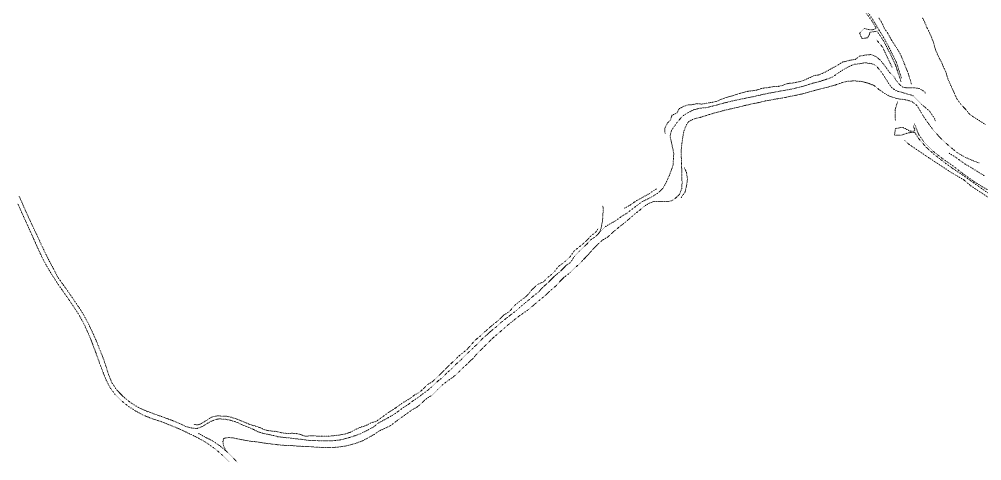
# Model space of a CAD drawing. Extents: x 682410 to 689460, y 7661803 to 7669124.
# Drawn here: x 683277 to 683999, y 7664771 to 7665102 of the extents above; entities that cross this region are included whole.
import ezdxf

# ---------------------------------------------------------------- set-up
doc = ezdxf.new("R2010")
doc.units = 0
doc.header["$MEASUREMENT"] = 0
doc.linetypes.add('DOT', pattern=[0.25, 0, -0.25])
doc.layers.add('02 TOE_Line', color=1, linetype='DOT', lineweight=20)
doc.layers.add('1_Line', color=1, linetype='DOT', lineweight=20)

msp = doc.modelspace()

# ---------------------------------------------------------------- linework, layer by layer
at = {"layer": '02 TOE_Line'}
for points in [[(683938.06, 7665055, 4056.29), (683933.94, 7665067.5, 4056.6), (683929.94, 7665076, 4056.83), (683925.06, 7665085.5, 4057.15), (683920.06, 7665093, 4057.64), (683916.63, 7665092.5, 4057.82), (683914.56, 7665092, 4056.64), (683914.31, 7665090.5, 4056.66), (683913, 7665088, 4057.25), (683908.69, 7665087.5, 4057.23), (683906.94, 7665091.5, 4056.75), (683910.38, 7665095, 4056.28), (683914.31, 7665094, 4056.58), (683916.44, 7665094, 4057.69), (683919.44, 7665095, 4057.49), (683916.63, 7665100, 4057.53), (683908.69, 7665111, 4057.91)], [(683938.25, 7665058, 4056.31), (683934.56, 7665069.5, 4056.66), (683929.69, 7665079.5, 4056.9), (683925.13, 7665088, 4057.22), (683921.69, 7665093.5, 4057.31), (683917.31, 7665101, 4057.6), (683910.44, 7665111, 4057.88)], [(683945.75, 7665053.5, 4057.36), (683943.56, 7665061, 4057.75), (683937.62, 7665075.5, 4058.34), (683933.69, 7665082, 4058.32), (683930.75, 7665086.5, 4058.32), (683928.37, 7665091, 4058.44), (683925.56, 7665095, 4058.47), (683923.25, 7665100, 4058.62), (683921.25, 7665103, 4058.8)], [(683954.06, 7665103, 4068.82), (683955.81, 7665099.5, 4068.7), (683957.5, 7665095.5, 4068.58), (683958.56, 7665093.5, 4068.5), (683960.38, 7665089.5, 4068.39), (683962.19, 7665085, 4068.25), (683963.69, 7665079.5, 4068.05), (683965.81, 7665074.5, 4068.05), (683967.94, 7665070.5, 4067.8), (683969.69, 7665066.5, 4067.73), (683971.75, 7665062, 4067.55), (683973.06, 7665057.5, 4067.42), (683975.25, 7665052.5, 4067.3), (683977.5, 7665047.5, 4066.9), (683979.75, 7665042.5, 4066.69), (683983, 7665038, 4066.27), (683986.38, 7665034.5, 4066.04), (683989.12, 7665031, 4065.84), (683991.87, 7665029, 4065.59), (684001.44, 7665023, 4064.89)], [(683919.62, 7665086.5, 4058.8), (683924.19, 7665081, 4058.5), (683931.5, 7665065.5, 4058.09)], [(683963.94, 7665025.5, 4054.84), (683962.81, 7665028, 4057.4), (683959.44, 7665033, 4057.4), (683953.54, 7665038.09, 4057.1), (683947.03, 7665044.64, 4057.19), (683933.92, 7665048.51, 4060.41), (683930.99, 7665050.71, 4061.24), (683928.59, 7665054.12, 4061.75), (683926.89, 7665056.87, 4061.99), (683924.78, 7665060.03, 4062.1), (683922.6, 7665063.27, 4062.8), (683918.96, 7665067.43, 4063.26), (683916.14, 7665068.58, 4063.65), (683910.97, 7665069.34, 4064.18), (683907.18, 7665068.62, 4064.55), (683902.67, 7665068.12, 4065.29), (683898.9, 7665066.42, 4066.11), (683894.62, 7665064.02, 4066.06), (683890.73, 7665061.61, 4066.66), (683886.93, 7665058.69, 4067.42), (683882.02, 7665056.92, 4068.17), (683876.41, 7665055.1, 4068.79), (683872.24, 7665054.15, 4069.42), (683865.47, 7665051.96, 4070.3), (683861.19, 7665050.81, 4070.92), (683855.37, 7665049.5, 4071.66), (683848.17, 7665048.23, 4072.62), (683842.29, 7665047.12, 4073.45), (683837.52, 7665046.22, 4074.02), (683832.93, 7665045.24, 4074.8), (683826.71, 7665043.81, 4075.46), (683822.3, 7665042.96, 4076.26), (683816.18, 7665041.71, 4077), (683810.46, 7665040.47, 4077.83), (683805.83, 7665039.29, 4078.29), (683800.96, 7665037.94, 4078.78), (683796.36, 7665036.73, 4079.44), (683791.76, 7665035.69, 4080.16), (683787.36, 7665035.31, 4080.92), (683782.33, 7665034.02, 4081.68), (683778.42, 7665031.97, 4082.07), (683774.44, 7665029.55, 4082.65), (683770.67, 7665025.32, 4083.36), (683767.91, 7665021.44, 4083.74), (683766.04, 7665018.75, 4084.28), (683764.84, 7665014.74, 4084.91), (683765.67, 7665010.53, 4085.27), (683766.73, 7665006.04, 4085.86), (683767.64, 7665001.46, 4086.4), (683767.37, 7664997.47, 4086.74), (683767.17, 7664992.56, 4087.38), (683765.81, 7664988.78, 4088.11), (683764.64, 7664985.63, 4088.3), (683762.11, 7664979.94, 4089.25), (683759.52, 7664975.25, 4089.84), (683756.57, 7664972.29, 4090.36), (683752.98, 7664969.89, 4091.14), (683747.88, 7664967.12, 4092.06), (683744.09, 7664965.3, 4092.5), (683740.58, 7664962.71, 4093.2), (683735.75, 7664959.12, 4093.81), (683732.23, 7664956.38, 4094.63), (683728.74, 7664954.34, 4095.32), (683724.26, 7664951.05, 4096.05), (683719.92, 7664948.62, 4096.85), (683716.61, 7664946.57, 4097.45), (683712.13, 7664942.36, 4098.1)], [(683935.31, 7665040, 4056.98), (683933.5, 7665033.5, 4056.8), (683933.75, 7665026, 4056.47)], [(683947.25, 7665022, 4055.07), (683948.31, 7665019, 4055.03), (683947.75, 7665018, 4055.14), (683945.06, 7665018, 4055.18), (683939.12, 7665021, 4054.08), (683933.88, 7665020, 4054.19), (683933.06, 7665015, 4054.27), (683937.94, 7665015, 4053.84), (683942.44, 7665016.5, 4054.29), (683944.87, 7665017, 4055.04), (683948.38, 7665017, 4055.2), (683949, 7665016, 4054.97), (683951.25, 7665012.5, 4054.89), (683956.88, 7665006, 4054.71), (683962.44, 7665001, 4054.61), (683970, 7664995, 4054.44), (683976.88, 7664990, 4054.2), (683984.5, 7664985, 4054.06), (683990.75, 7664980.5, 4054.14), (683998.5, 7664975, 4053.69), (684005.81, 7664970, 4053.44)], [(684003.12, 7664974, 4053.62), (683993.13, 7664980, 4053.96), (683985.44, 7664985.5, 4054.18), (683985.38, 7664985.5, 4054.21), (683977, 7664992, 4054.22), (683969.06, 7664997.5, 4054.47), (683962.06, 7665003, 4054.58), (683955.19, 7665010, 4054.7), (683951.25, 7665015.5, 4054.92), (683950.06, 7665018.5, 4054.92), (683948.12, 7665023.5, 4055.03)], [(683940.81, 7665011, 4056.13), (683944.19, 7665008, 4056.13), (683959.06, 7664998, 4055.69), (683975, 7664987.5, 4055.75), (683985.13, 7664981.5, 4055.68), (683990.44, 7664977, 4055.17), (684008.69, 7664965, 4054.71)], [(684000.62, 7664984.5, 4055.09), (683989.38, 7664991.5, 4054.53), (683986.56, 7664993, 4054.57), (683979, 7664998.5, 4054.13), (683974.12, 7665001.5, 4053.87)], [(683434.49, 7664770.27, 4147.8), (683429.02, 7664775.64, 4148.2), (683423.43, 7664780.35, 4148.58), (683417.82, 7664784.33, 4148.88), (683412.25, 7664787.58, 4149.19), (683406.78, 7664790.33, 4149.34), (683401.58, 7664792.86, 4149.44), (683396.68, 7664795.12, 4149.53), (683391.99, 7664797.06, 4149.54), (683387.38, 7664798.9, 4149.58), (683383.97, 7664800.29, 4149.46), (683377.19, 7664802.46, 4149.25), (683370.54, 7664805.09, 4149.15), (683364.39, 7664808.31, 4149.21), (683358.71, 7664812.02, 4149.3), (683353.51, 7664816.19, 4149.45), (683348.86, 7664820.85, 4149.54), (683345.05, 7664826.03, 4149.73), (683342.23, 7664831.62, 4149.95), (683339.88, 7664837.33, 4150.19), (683337.57, 7664843.43, 4150.49), (683335.46, 7664849.39, 4150.75), (683333.09, 7664855.79, 4150.94), (683330.67, 7664862.21, 4151.03), (683327.97, 7664868.48, 4151.07), (683325, 7664874.67, 4151.13), (683321.68, 7664880.66, 4151.14), (683318, 7664886.4, 4151.1), (683314.15, 7664892.01, 4151.07), (683310.27, 7664897.54, 4151.13), (683306.47, 7664902.98, 4151.24), (683302.86, 7664908.41, 4151.35), (683299.42, 7664914.04, 4151.42), (683296.07, 7664919.79, 4151.65), (683293.1, 7664925.82, 4151.9), (683290.24, 7664931.94, 4152.19), (683287.56, 7664938.16, 4152.48), (683284.73, 7664944.38, 4152.73), (683281.8, 7664950.73, 4153.05), (683278.91, 7664957.16, 4153.28), (683276.06, 7664963.6, 4153.53)], [(683714.18, 7664962.16, 4095.94), (683714.65, 7664961.1, 4095.78), (683714.65, 7664957.64, 4096.12), (683714.49, 7664953.81, 4096.76), (683714.21, 7664950.61, 4096.93), (683713.2, 7664945.33, 4097.63), (683712.13, 7664942.36, 4098.1), (683709.38, 7664939.34, 4098.65), (683705.19, 7664936.52, 4099.81), (683702.9, 7664933.83, 4100.28), (683699.62, 7664930.7, 4100.55), (683696.71, 7664927.92, 4101.39), (683693.24, 7664924.29, 4102.14), (683690.3, 7664919.71, 4103.15), (683687.36, 7664917.82, 4103.53), (683682.86, 7664913.21, 4104.41), (683678.18, 7664909.31, 4105.42), (683673.51, 7664904.66, 4106.31), (683669.53, 7664901.12, 4107.1), (683666.11, 7664897.36, 4107.97), (683662.75, 7664894.81, 4108.64), (683659.26, 7664891.82, 4109.29), (683655.68, 7664888.93, 4109.85), (683652.17, 7664885.94, 4110.7), (683649.88, 7664883.86, 4111.03), (683644.99, 7664880.09, 4112.12), (683641.48, 7664877.34, 4112.77), (683637.79, 7664874.39, 4113.27), (683634.73, 7664871.51, 4114.09), (683631.01, 7664868.61, 4114.73), (683627.69, 7664865.53, 4115.53), (683624.23, 7664862.62, 4116.04), (683620.19, 7664858.31, 4116.85), (683617.01, 7664855.4, 4117.55), (683613.7, 7664852.19, 4117.94), (683610.81, 7664849.57, 4118.78), (683607.91, 7664846.34, 4119.3), (683604.47, 7664843.52, 4119.95), (683601.13, 7664839.91, 4120.81), (683597.68, 7664837.09, 4121.29), (683594.12, 7664833.26, 4122.19), (683591.2, 7664831.16, 4122.75), (683587.18, 7664827.3, 4123.62), (683582.91, 7664823.66, 4124.12), (683579.39, 7664821.08, 4124.87), (683576.03, 7664818.51, 4125.6), (683572.26, 7664816.08, 4126.27), (683569.06, 7664813.58, 4126.89), (683565.18, 7664811.15, 4127.49), (683560.78, 7664807.87, 4128.23), (683557.06, 7664805.36, 4128.92), (683553.25, 7664803.17, 4129.49), (683545.65, 7664799.08, 4130.96), (683542.76, 7664796.5, 4131.55), (683538.24, 7664794.15, 4132.32), (683533.4, 7664791.63, 4133.2), (683528.17, 7664789.68, 4134.09), (683524.1, 7664788.42, 4134.67), (683518.43, 7664786.87, 4135.32), (683513.75, 7664786.21, 4135.99), (683510.02, 7664786.05, 4136.31), (683505.06, 7664785.94, 4136.79), (683499.98, 7664786.22, 4137.08), (683494.29, 7664786.37, 4137.63), (683488.96, 7664787.09, 4138.56), (683484.4, 7664787.59, 4139.19), (683479.65, 7664788.23, 4139.83), (683475.27, 7664788.59, 4140.48), (683470.83, 7664789.16, 4141.16), (683467.34, 7664790.05, 4141.7), (683464.04, 7664790.77, 4142.01), (683459.43, 7664791.74, 4142.73), (683456.11, 7664792.85, 4143.13), (683452.85, 7664794.49, 4143.54), (683448.55, 7664796.32, 4143.97), (683444.13, 7664798.05, 4144.38), (683441, 7664799.63, 4144.6), (683437.73, 7664800.7, 4144.89), (683434.36, 7664801.69, 4145.15), (683430.93, 7664802.3, 4145.42), (683426.66, 7664802.48, 4146.15), (683423.79, 7664801.82, 4146.48), (683420.77, 7664800.62, 4147.04), (683417.82, 7664799.01, 4147.46), (683415.1, 7664797.21, 4147.94), (683413.17, 7664796.36, 4148.17), (683410.14, 7664795.18, 4148.61), (683406.21, 7664795.66, 4149.16), (683401.79, 7664796.86, 4149.55), (683396.06, 7664799.58, 4149.74), (683390.14, 7664801.92, 4149.78), (683384.24, 7664804.05, 4149.59), (683378.55, 7664806.09, 4149.36), (683372.36, 7664808.35, 4149.16), (683366.08, 7664811.15, 4149.17), (683360.19, 7664814.89, 4149.26), (683354.82, 7664819.32, 4149.41), (683350.15, 7664824.17, 4149.59), (683346.53, 7664829.55, 4149.79), (683344.09, 7664835.48, 4150.03), (683342.1, 7664841.84, 4150.33), (683339.89, 7664848.31, 4150.64), (683337.33, 7664854.66, 4150.92), (683334.77, 7664861.12, 4151.07), (683331.82, 7664867.65, 4151.19), (683328.68, 7664874.24, 4151.27), (683325.12, 7664880.82, 4151.28), (683321.87, 7664885.91, 4151.23), (683317.65, 7664892.09, 4151.12), (683314.22, 7664897.1, 4151.08), (683309.9, 7664903.15, 4151.19), (683305.79, 7664908.94, 4151.37), (683302.73, 7664914.98, 4151.38), (683299.61, 7664920.77, 4151.71), (683296.62, 7664926.66, 4151.99), (683293.7, 7664932.82, 4152.3), (683290.75, 7664939.23, 4152.56), (683287.62, 7664945.78, 4152.88), (683284.49, 7664952.51, 4153.18), (683281.94, 7664958.08, 4153.37), (683279.45, 7664963.7, 4153.56), (683277.03, 7664969.31, 4153.71)]]:
    msp.add_polyline3d(points, dxfattribs=at)
at = {"layer": '1_Line'}
for points in [[(683956.12, 7665046.3, 4058.79), (683955.93, 7665047.37, 4058.48), (683954.22, 7665048.56, 4058.55), (683951.63, 7665050.04, 4057.95), (683948.12, 7665050.54, 4057.69), (683944.2, 7665050.52, 4057.99), (683942.24, 7665050.51, 4058.32), (683938.98, 7665051.18, 4058.96), (683936.38, 7665053.67, 4059.8), (683934.58, 7665055.81, 4060.46), (683932.66, 7665058.96, 4060.9), (683929.28, 7665062.23, 4061.51), (683927.7, 7665064.49, 4061.91), (683925.07, 7665068.04, 4062.64), (683922.34, 7665071.35, 4062.2), (683919.52, 7665073.82, 4061.9), (683915.64, 7665075.48, 4062.16), (683911.21, 7665075.08, 4062.55), (683906.76, 7665074.25, 4063.25), (683903.8, 7665071.82, 4064.68), (683899.33, 7665071.14, 4064.6), (683894.31, 7665069.88, 4064.51), (683889.66, 7665066.99, 4065.6), (683885.65, 7665064.84, 4065.67), (683881.34, 7665062.42, 4066.52), (683876.39, 7665060.19, 4067.12), (683872.94, 7665059.78, 4067.48), (683867.42, 7665057.12, 4068.32), (683862.92, 7665055.38, 4069.26), (683857.4, 7665054.21, 4069.94), (683853.15, 7665053.8, 4070.53), (683849.43, 7665052.48, 4071), (683845.78, 7665051.53, 4071.84), (683842.63, 7665051.54, 4072.33), (683838.25, 7665050.67, 4072.81), (683834.57, 7665050.32, 4073.6), (683829.72, 7665048.83, 4074.1), (683822.6, 7665047.85, 4075.42), (683820.57, 7665047.25, 4075.47), (683815.93, 7665045.97, 4075.99), (683812.24, 7665044.79, 4076.63), (683807.19, 7665043.33, 4077.35), (683802.8, 7665041.76, 4077.95), (683799.92, 7665040.48, 4078.55), (683796.73, 7665039.7, 4079), (683792.8, 7665039.07, 4079.4), (683788.73, 7665038.36, 4079.92), (683785.03, 7665038.67, 4079.87), (683781.46, 7665037.94, 4080.09), (683777.65, 7665037.63, 4080.29), (683774.31, 7665036.29, 4080.61), (683771.65, 7665034.84, 4081.01), (683770.14, 7665031.89, 4081.64), (683766.33, 7665029.9, 4081.97), (683765.02, 7665026.16, 4082.97), (683762.94, 7665024.15, 4083.12), (683760.96, 7665020.23, 4084.08), (683761.12, 7665016.01, 4084.95)], [(683431.77, 7664778.9, 4148.27), (683429.85, 7664782.95, 4148.09), (683429.77, 7664785.6, 4147.64), (683430.33, 7664787.9, 4146.94), (683433.64, 7664788.52, 4146.38), (683436.79, 7664788.34, 4146.05), (683440.98, 7664787.44, 4145.6), (683445.71, 7664786.57, 4144.98), (683450.13, 7664785.78, 4144.32), (683455.31, 7664785.25, 4143.44), (683460.75, 7664784.38, 4142.63), (683465.54, 7664783.75, 4142.19), (683469.7, 7664783.21, 4141.39), (683475.34, 7664782.65, 4140.3), (683481, 7664782.49, 4139.61), (683485.46, 7664782.11, 4138.99), (683489.72, 7664781.88, 4138.3), (683494.56, 7664781.73, 4137.92), (683499.26, 7664781.3, 4137.47), (683505.16, 7664781.04, 4136.95), (683511.03, 7664780.97, 4136.43), (683515.62, 7664781.29, 4135.97), (683521.77, 7664782.2, 4135.43), (683526.27, 7664783.31, 4134.88), (683530.42, 7664784.57, 4134.36), (683534.39, 7664786.05, 4133.71), (683538.21, 7664788.1, 4133.24), (683543.21, 7664790.87, 4132.19), (683546.68, 7664793.33, 4131.62), (683550.93, 7664795.36, 4131.08), (683555.26, 7664797.39, 4130.02), (683559.3, 7664800.43, 4129.55), (683562.48, 7664802.82, 4128.83), (683566.52, 7664805.64, 4127.94), (683570.92, 7664808.9, 4127.26), (683575.43, 7664811.43, 4126.44), (683579.14, 7664814.76, 4125.97), (683582.75, 7664818.08, 4125.1), (683586.21, 7664820.04, 4124.38), (683590.54, 7664824.31, 4123.43), (683594.15, 7664827.87, 4122.91), (683598.25, 7664830.99, 4122.05), (683602.4, 7664833.91, 4121.28), (683606.37, 7664837.41, 4120.52), (683609.41, 7664840.44, 4119.87), (683613.66, 7664844.42, 4118.99), (683617.26, 7664847.9, 4118.26), (683620.45, 7664851.63, 4117.62), (683624.49, 7664855.63, 4116.77), (683627.47, 7664858.44, 4116.06), (683630.82, 7664861.95, 4115.47), (683634.14, 7664864.85, 4114.81), (683639.7, 7664869.62, 4113.73), (683643.3, 7664872.81, 4113.01), (683646.19, 7664875.12, 4112.39), (683651.82, 7664879.61, 4111.35), (683654.92, 7664881.78, 4110.65), (683658.65, 7664884.26, 4110.07), (683663.63, 7664888.59, 4109.03), (683666.86, 7664891.3, 4108.2), (683671.29, 7664894.82, 4107.48), (683675.41, 7664898.82, 4106.62), (683679.59, 7664902.37, 4105.81), (683682.62, 7664905.77, 4105.13), (683685.51, 7664908.66, 4104.65), (683690.06, 7664912.06, 4103.73), (683694.02, 7664916.11, 4102.99), (683697.21, 7664918.8, 4102.32), (683700.09, 7664921.99, 4101.55), (683703.38, 7664925.39, 4100.78), (683707.47, 7664930, 4099.95), (683710.43, 7664933.04, 4099.26), (683714.18, 7664936.37, 4098.56), (683718.08, 7664938.63, 4098.01), (683722.33, 7664942.59, 4097.21), (683726.59, 7664946.14, 4096.23), (683729.82, 7664948.62, 4095.61), (683733.52, 7664951.69, 4094.82), (683738.65, 7664956.14, 4094.13), (683741.77, 7664958.52, 4093.5), (683745.68, 7664961.9, 4092.74), (683749.19, 7664964.03, 4092.11), (683752.56, 7664965.37, 4091.66), (683757.18, 7664965.42, 4091.11), (683760.64, 7664965.29, 4090.72), (683764.1, 7664965.45, 4090.41), (683767.2, 7664966.37, 4090.14), (683770.34, 7664969.13, 4089.77), (683772.14, 7664971.03, 4089.44), (683773.79, 7664975.39, 4089.09), (683773.85, 7664979.91, 4088.6), (683773.74, 7664984.52, 4088.52), (683773.67, 7664988.86, 4087.96), (683773.37, 7664993.59, 4087.3), (683773.33, 7664998.08, 4086.71), (683773.28, 7665003.81, 4086.32), (683773.74, 7665008.94, 4085.45), (683774.53, 7665014.26, 4084.58), (683775.34, 7665018.36, 4083.76), (683776.9, 7665022.31, 4083.2), (683778.73, 7665025.15, 4082.69), (683782.38, 7665027.15, 4081.6), (683787.92, 7665028.5, 4081.05), (683794.5, 7665030.59, 4080.05), (683799.83, 7665032.13, 4079.32), (683805.09, 7665033.57, 4078.58), (683809.71, 7665034.67, 4078.15), (683815.27, 7665035.88, 4077.33), (683821.14, 7665037.34, 4076.76), (683826.83, 7665038.65, 4075.97), (683831.11, 7665039.44, 4075.33), (683836.71, 7665040.82, 4074.47), (683839.86, 7665041.3, 4073.99), (683844.15, 7665042.16, 4073.28), (683849.84, 7665043.04, 4072.73), (683854.21, 7665043.98, 4072.4), (683860.48, 7665045.18, 4071.32), (683865.81, 7665046.44, 4070.59), (683870.89, 7665047.94, 4069.86), (683877.68, 7665049.67, 4069.06), (683883.11, 7665051.05, 4068.13), (683888.42, 7665052.54, 4067.33), (683892.57, 7665053.95, 4066.59), (683896.83, 7665055.31, 4065.87), (683902.66, 7665055.78, 4064.91), (683908.09, 7665055.33, 4063.9), (683912.92, 7665054.16, 4063.26), (683917.7, 7665052.36, 4062.61), (683921.6, 7665049.15, 4062.04), (683925.73, 7665046.35, 4061.43), (683929.64, 7665044.09, 4060.89), (683935.59, 7665042.35, 4060.2), (683941.35, 7665041.58, 4059.23), (683946.14, 7665040.27, 4058.6), (683949.7, 7665037.47, 4058.06), (683951.76, 7665034.36, 4057.86), (683953.61, 7665031.12, 4057.81), (683955.61, 7665027.89, 4057.78), (683958.49, 7665023.83, 4057.63), (683962.36, 7665018.65, 4057.59), (683967.69, 7665012.76, 4057.61), (683972.13, 7665008.64, 4057.74), (683976.83, 7665004.65, 4057.76), (683980.69, 7665001.53, 4058.04), (683985.46, 7664998.84, 4058.2), (683991.12, 7664996.24, 4058.12), (683996.62, 7664994.2, 4058.16)], [(683775.64, 7664990.82, 4087.29), (683777.16, 7664987.07, 4087.25), (683777.99, 7664982.05, 4087.72), (683777.25, 7664977.48, 4087.97), (683776.15, 7664972.53, 4088.76), (683773.09, 7664968.13, 4089.36)], [(683755.02, 7664974.91, 4090.88), (683752.24, 7664973.34, 4091.5), (683749.34, 7664971.22, 4091.94), (683747.35, 7664970.2, 4092.44), (683743.7, 7664968.08, 4092.9), (683740.15, 7664966.23, 4093.3), (683737.93, 7664964.8, 4093.69), (683735.16, 7664962.77, 4094.18), (683730.63, 7664960.23, 4094.8)], [(683407.93, 7664798.38, 4148.54), (683411.17, 7664798.03, 4148.25), (683413.45, 7664798.86, 4147.94), (683416.5, 7664800.86, 4147.3), (683418.56, 7664802.08, 4146.88), (683421.29, 7664803.79, 4146.29), (683426, 7664804.87, 4145.88), (683428.63, 7664804.55, 4145.55), (683432.17, 7664804.59, 4145.23), (683435.66, 7664803.79, 4145), (683440.41, 7664802.27, 4144.47), (683444.02, 7664800.75, 4144.01), (683447.4, 7664799.35, 4143.79), (683450.6, 7664798.03, 4143.61), (683454.21, 7664797.09, 4143.25), (683457.59, 7664795.92, 4142.61), (683461.18, 7664794.28, 4142.31), (683464.84, 7664793.53, 4141.8), (683470.36, 7664793, 4140.77), (683473.72, 7664792.09, 4140.3), (683477.77, 7664791.51, 4139.77), (683481.69, 7664791.7, 4139.07), (683484.6, 7664791.5, 4138.71), (683487.79, 7664790.79, 4138.25), (683491.13, 7664789.57, 4137.87), (683495.23, 7664789.71, 4137.51), (683499, 7664789.68, 4137.11), (683503.39, 7664789.56, 4136.71), (683507.06, 7664789.57, 4136.09), (683508.9, 7664789.48, 4135.55), (683517, 7664790.37, 4134.86), (683521.32, 7664791.14, 4134.42), (683525.4, 7664792.5, 4133.85), (683530.16, 7664795.07, 4132.99), (683533.56, 7664796.49, 4132.49), (683536.77, 7664797.36, 4131.94), (683541.31, 7664799.81, 4131.21), (683544.54, 7664800.52, 4130.91), (683554.52, 7664807.77, 4128.52), (683558.82, 7664810.43, 4128.08), (683563.39, 7664813.76, 4127.27), (683565.97, 7664815.44, 4126.85), (683569.62, 7664817.55, 4126.29), (683573.14, 7664820.23, 4125.64), (683576.82, 7664822.25, 4125.05), (683580.1, 7664825.08, 4124.42), (683582.73, 7664827.94, 4123.79), (683586.79, 7664830.34, 4123.17), (683589.77, 7664833.24, 4122.58), (683592.17, 7664835.39, 4122.15), (683595.78, 7664839.04, 4121.38), (683599.32, 7664842.68, 4120.49), (683602.47, 7664845.53, 4120.08), (683605.81, 7664848.91, 4119.23), (683608.46, 7664851.11, 4118.8), (683612.67, 7664854.48, 4117.97), (683615.29, 7664857.45, 4117.42), (683618.04, 7664860.65, 4116.79), (683620.45, 7664862.83, 4116.46), (683623.08, 7664864.88, 4115.9), (683625.53, 7664867.35, 4115.4), (683629.09, 7664870.45, 4114.79), (683632.36, 7664873.3, 4114.19), (683636.07, 7664876.1, 4113.35), (683640.69, 7664880.62, 4112.65), (683644.29, 7664882.71, 4112.11), (683648.6, 7664887.73, 4111.27), (683651.96, 7664890.47, 4110.76), (683656.47, 7664893.76, 4109.66), (683659, 7664896.29, 4109.18), (683661.31, 7664899.27, 4108.45), (683665.68, 7664903.29, 4107.44), (683670.48, 7664905.41, 4106.94), (683672.19, 7664907.7, 4106.6), (683675.53, 7664910.24, 4105.77), (683678.4, 7664913, 4105.32), (683681.22, 7664916.82, 4104.37), (683684.39, 7664918.91, 4103.9), (683687.18, 7664921.3, 4103.19), (683690.14, 7664924.27, 4102.61), (683693.2, 7664928.49, 4101.99), (683696.2, 7664930.87, 4101.55), (683699.53, 7664933.48, 4100.79), (683703.1, 7664936.9, 4100.13), (683705.7, 7664939.68, 4099.59), (683709.24, 7664942.38, 4098.87), (683710.95, 7664945.2, 4098.25)], [(683440.5, 7664769.97, 4147.95), (683436.18, 7664774.53, 4148.14), (683431.6, 7664778.87, 4148.38), (683426.94, 7664782.66, 4148.64), (683422.43, 7664785.8, 4148.87), (683418.75, 7664787.65, 4149.02), (683417.36, 7664788.3, 4149.07), (683411.36, 7664791.7, 4149.2)]]:
    msp.add_polyline3d(points, dxfattribs=at)

doc.saveas('drawing.dxf')
